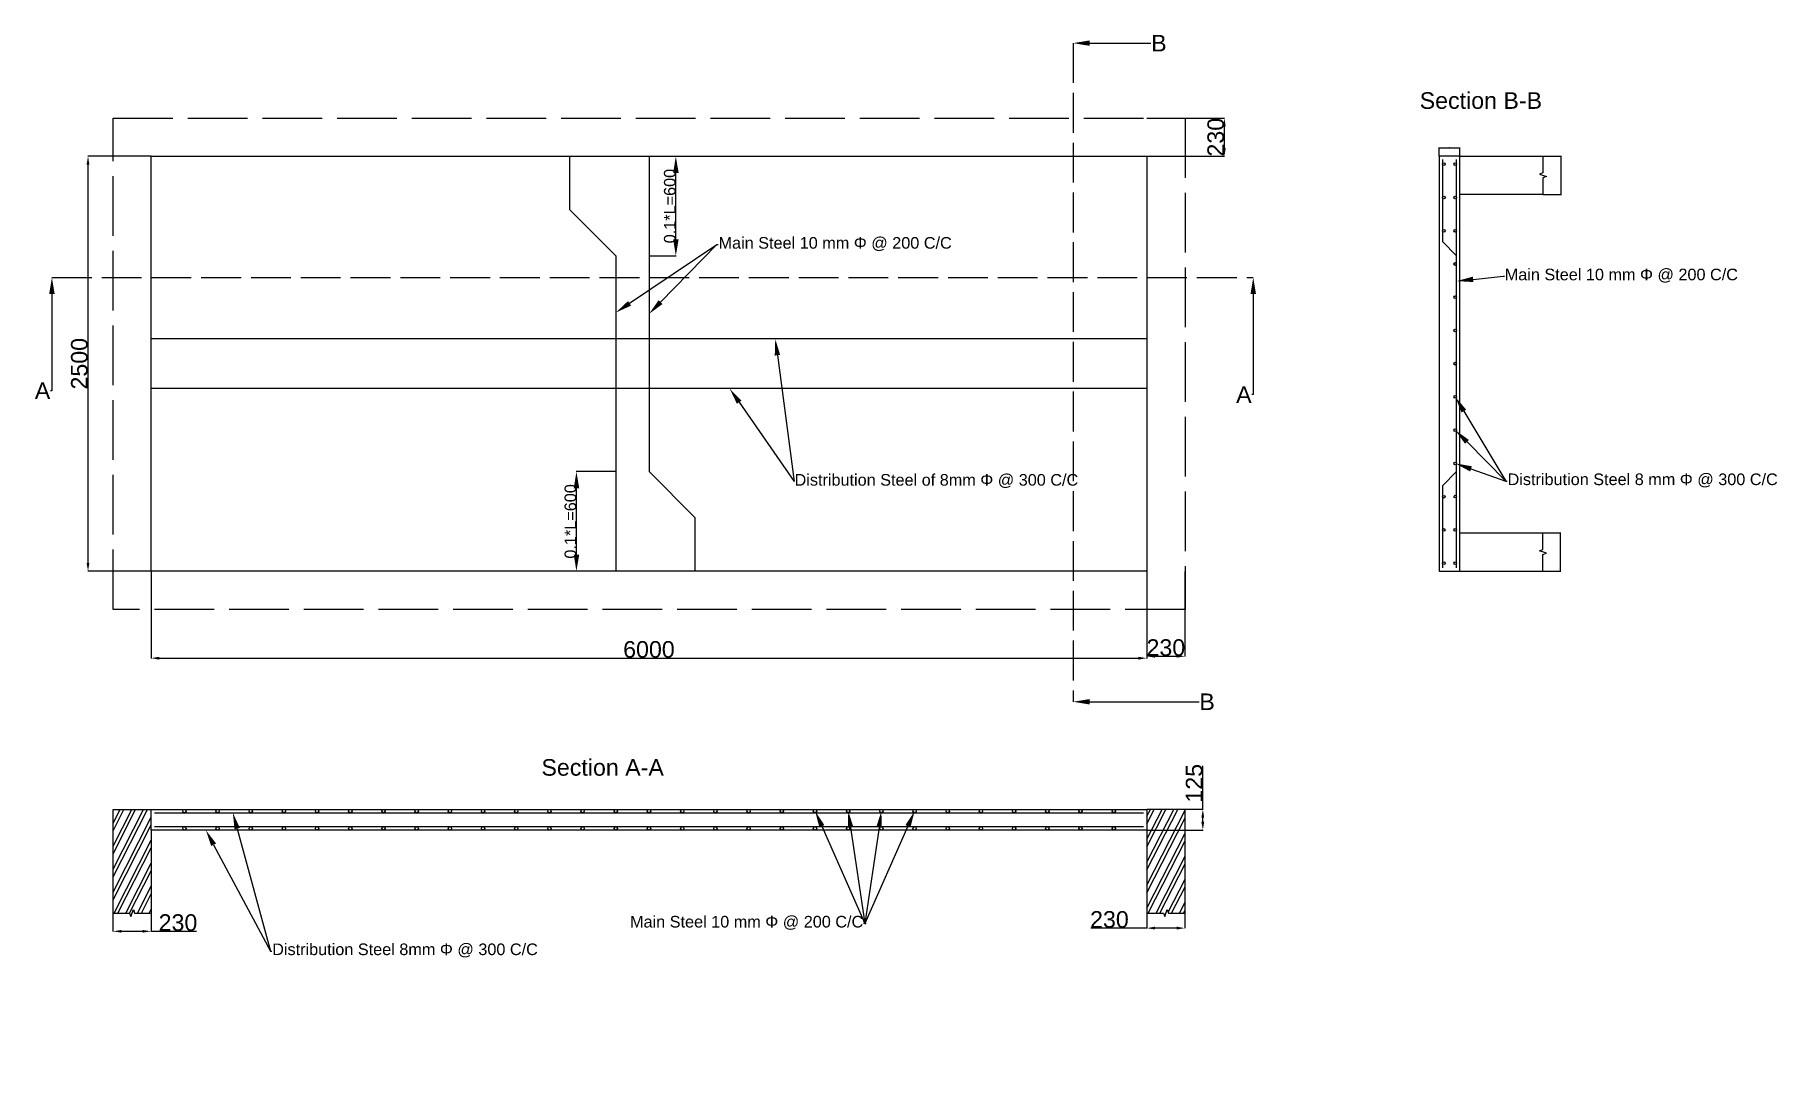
# Model space of a CAD drawing. Header units: millimetres. Extents: x 24136 to 34636, y 4983 to 11252.
import ezdxf
from ezdxf import colors
from ezdxf.entities.mleader import LeaderData, LeaderLine
from ezdxf.math import Vec2, Vec3

# ---------------------------------------------------------------- set-up
doc = ezdxf.new("R2010")
doc.units = ezdxf.units.MM
doc.linetypes.add('ACAD_ISO02W100', pattern=[15, 12, -3])
doc.styles.get("Standard").update_dxf_attribs({"font": 'arial.ttf'})
doc.dimstyles.new('ISO-25', dxfattribs={"dimtxt": 2.5, "dimasz": 2.5, "dimexe": 1.25, "dimexo": 0.625, "dimtad": 1, "dimtxsty": 'Standard', "dimcen": 2.5, "dimadec": 0, "dimazin": 0, "dimtfac": 1, "dimtmove": 0, "dimatfit": 3, "dimfxl": 1, "dimarcsym": 0})

# ---------------------------------------------------------------- blocks, each defined once
blk = doc.blocks.new('*D1')
at = {"color": 0, "lineweight": -2, "transparency": 16777216}
for p, q in [((24837, 8019), (24837, 7494)), ((30837, 8019), (30837, 7494)), ((24887, 7496), (30787, 7496))]:
    blk.add_line(p, q, dxfattribs=at)
at = {"color": 0, "transparency": 16777216}
for points in [[(24887, 7504), (24887, 7487), (24837, 7496)], [(30787, 7504), (30787, 7487), (30837, 7496)]]:
    blk.add_solid(points, dxfattribs=at)
at = {"layer": 'Defpoints', "color": 0, "transparency": 16777216}
for p in [(24837, 8020), (30837, 8020), (30837, 7496)]:
    blk.add_point(p, dxfattribs=at)
at = {"color": 0, "transparency": 16777216, "insert": (27837, 7548), "char_height": 100, "attachment_point": 5}
blk.add_mtext('6000', dxfattribs=at)
blk = doc.blocks.new('*D2')
at = {"color": 0, "lineweight": -2, "transparency": 16777216}
for p, q in [((24837, 10520), (24456, 10520)), ((24457, 8070), (24457, 10470)), ((24837, 8020), (24456, 8020))]:
    blk.add_line(p, q, dxfattribs=at)
at = {"color": 0, "transparency": 16777216}
for points in [[(24448, 10470), (24465, 10470), (24457, 10520)], [(24448, 8070), (24465, 8070), (24457, 8020)]]:
    blk.add_solid(points, dxfattribs=at)
at = {"layer": 'Defpoints', "color": 0, "transparency": 16777216}
for p in [(24457, 10520), (24837, 10520), (24837, 8020)]:
    blk.add_point(p, dxfattribs=at)
at = {"color": 0, "transparency": 16777216, "insert": (24405, 9270), "char_height": 100, "attachment_point": 5, "rotation": 90}
blk.add_mtext('2500', dxfattribs=at)
blk = doc.blocks.new('*D3')
at = {"color": 0, "lineweight": -2, "transparency": 16777216}
for p, q in [((30837, 8019), (30837, 7506)), ((31067, 8019), (31067, 7506)), ((30887, 7507), (31017, 7507))]:
    blk.add_line(p, q, dxfattribs=at)
at = {"color": 0, "transparency": 16777216}
for points in [[(30887, 7516), (30887, 7499), (30837, 7507)], [(31017, 7516), (31017, 7499), (31067, 7507)]]:
    blk.add_solid(points, dxfattribs=at)
at = {"layer": 'Defpoints', "color": 0, "transparency": 16777216}
for p in [(30837, 8020), (31067, 8020), (31067, 7507)]:
    blk.add_point(p, dxfattribs=at)
at = {"color": 0, "transparency": 16777216, "insert": (30952, 7559), "char_height": 100, "attachment_point": 5}
blk.add_mtext('230', dxfattribs=at)
blk = doc.blocks.new('*D4')
at = {"color": 0, "lineweight": -2, "transparency": 16777216}
for p, q in [((30838, 10750), (31306, 10750)), ((31305, 10570), (31305, 10700)), ((30838, 10520), (31306, 10520))]:
    blk.add_line(p, q, dxfattribs=at)
at = {"color": 0, "transparency": 16777216}
for points in [[(31297, 10700), (31313, 10700), (31305, 10750)], [(31297, 10570), (31313, 10570), (31305, 10520)]]:
    blk.add_solid(points, dxfattribs=at)
at = {"layer": 'Defpoints', "color": 0, "transparency": 16777216}
for p in [(30837, 10750), (31305, 10750), (30837, 10520)]:
    blk.add_point(p, dxfattribs=at)
at = {"color": 0, "transparency": 16777216, "insert": (31253, 10635), "char_height": 100, "attachment_point": 5, "rotation": 90}
blk.add_mtext('230', dxfattribs=at)
blk = doc.blocks.new('*D7')
at = {"color": 0, "lineweight": -2, "transparency": 16777216}
for p, q in [((24607, 5959), (24607, 5849)), ((24837, 5959), (24837, 5849)), ((24657, 5850), (24787, 5850)), ((24837, 5850), (25111, 5850))]:
    blk.add_line(p, q, dxfattribs=at)
at = {"color": 0, "transparency": 16777216}
for points in [[(24657, 5858), (24657, 5842), (24607, 5850)], [(24787, 5858), (24787, 5842), (24837, 5850)]]:
    blk.add_solid(points, dxfattribs=at)
at = {"layer": 'Defpoints', "color": 0, "transparency": 16777216}
for p in [(24607, 5960), (24837, 5960), (24837, 5850)]:
    blk.add_point(p, dxfattribs=at)
at = {"color": 0, "transparency": 16777216, "insert": (24999, 5902), "char_height": 100, "attachment_point": 5}
blk.add_mtext('230', dxfattribs=at)
blk = doc.blocks.new('*D8')
at = {"color": 0, "lineweight": -2, "transparency": 16777216}
for p, q in [((30837, 5959), (30837, 5868)), ((31067, 5959), (31067, 5868)), ((30837, 5869), (30500, 5869)), ((31017, 5869), (30887, 5869))]:
    blk.add_line(p, q, dxfattribs=at)
at = {"color": 0, "transparency": 16777216}
for points in [[(30887, 5878), (30887, 5861), (30837, 5869)], [(31017, 5878), (31017, 5861), (31067, 5869)]]:
    blk.add_solid(points, dxfattribs=at)
at = {"layer": 'Defpoints', "color": 0, "transparency": 16777216}
for p in [(30837, 5960), (31067, 5960), (31067, 5869)]:
    blk.add_point(p, dxfattribs=at)
at = {"color": 0, "transparency": 16777216, "insert": (30612, 5921), "char_height": 100, "attachment_point": 5}
blk.add_mtext('230', dxfattribs=at)
blk = doc.blocks.new('*D9')
at = {"color": 0, "lineweight": -2, "transparency": 16777216}
for p, q in [((31175, 6585), (31175, 6848)), ((30838, 6585), (31176, 6585)), ((31175, 6510), (31175, 6535)), ((30838, 6460), (31176, 6460))]:
    blk.add_line(p, q, dxfattribs=at)
at = {"color": 0, "transparency": 16777216}
for points in [[(31166, 6535), (31183, 6535), (31175, 6585)], [(31166, 6510), (31183, 6510), (31175, 6460)]]:
    blk.add_solid(points, dxfattribs=at)
at = {"layer": 'Defpoints', "color": 0, "transparency": 16777216}
for p in [(30837, 6585), (31175, 6585), (30837, 6460)]:
    blk.add_point(p, dxfattribs=at)
at = {"color": 0, "transparency": 16777216, "insert": (31123, 6742), "char_height": 100, "attachment_point": 5, "rotation": 90}
blk.add_mtext('125', dxfattribs=at)
blk = doc.blocks.new('*D14')
at = {"color": 0, "lineweight": -2, "transparency": 16777216}
for p, q in [((27637, 8620), (27399, 8620)), ((27400, 8120), (27400, 8520)), ((27637, 8020), (27399, 8020))]:
    blk.add_line(p, q, dxfattribs=at)
at = {"color": 0, "transparency": 16777216}
for points in [[(27384, 8520), (27417, 8520), (27400, 8620)], [(27384, 8120), (27417, 8120), (27400, 8020)]]:
    blk.add_solid(points, dxfattribs=at)
at = {"layer": 'Defpoints', "color": 0, "transparency": 16777216}
for p in [(27400, 8620), (27637, 8620), (27637, 8020)]:
    blk.add_point(p, dxfattribs=at)
at = {"color": 0, "transparency": 16777216, "insert": (27364, 8320), "char_height": 70, "attachment_point": 5, "rotation": 90}
blk.add_mtext('0.1*L=600', dxfattribs=at)
blk = doc.blocks.new('*D15')
at = {"color": 0, "lineweight": -2, "transparency": 16777216}
for p, q in [((27838, 10520), (28001, 10520)), ((27999, 10020), (27999, 10420)), ((27838, 9920), (28001, 9920))]:
    blk.add_line(p, q, dxfattribs=at)
at = {"color": 0, "transparency": 16777216}
for points in [[(27983, 10420), (28016, 10420), (27999, 10520)], [(27983, 10020), (28016, 10020), (27999, 9920)]]:
    blk.add_solid(points, dxfattribs=at)
at = {"layer": 'Defpoints', "color": 0, "transparency": 16777216}
for p in [(27837, 10520), (27999, 10520), (27837, 9920)]:
    blk.add_point(p, dxfattribs=at)
at = {"color": 0, "transparency": 16777216, "insert": (27963, 10220), "char_height": 70, "attachment_point": 5, "rotation": 90}
blk.add_mtext('0.1*L=600', dxfattribs=at)
blk = doc.blocks.new('*D16')
at = {"color": 0, "lineweight": -2, "transparency": 16777216}
for p, q in [((33225, 10521), (33336, 10521)), ((33335, 10293), (33335, 10519)), ((33225, 10290), (33336, 10290))]:
    blk.add_line(p, q, dxfattribs=at)
at = {"color": 0, "transparency": 16777216}
for points in [[(33334, 10519), (33335, 10519), (33335, 10521)], [(33334, 10293), (33335, 10293), (33335, 10290)]]:
    blk.add_solid(points, dxfattribs=at)
at = {"layer": 'Defpoints', "color": 0, "transparency": 16777216}
for p in [(33224, 10521), (33335, 10521), (33224, 10290)]:
    blk.add_point(p, dxfattribs=at)
at = {"color": 0, "transparency": 16777216, "insert": (33333, 10406), "char_height": 2.5, "attachment_point": 5, "rotation": 90}
blk.add_mtext('231,25', dxfattribs=at)
blk = doc.blocks.new('*D17')
at = {"color": 0, "lineweight": -2, "transparency": 16777216}
for p, q in [((33225, 8251), (33332, 8251)), ((33331, 8023), (33331, 8249)), ((33225, 8020), (33332, 8020))]:
    blk.add_line(p, q, dxfattribs=at)
at = {"color": 0, "transparency": 16777216}
for points in [[(33331, 8249), (33331, 8249), (33331, 8251)], [(33331, 8023), (33331, 8023), (33331, 8020)]]:
    blk.add_solid(points, dxfattribs=at)
at = {"layer": 'Defpoints', "color": 0, "transparency": 16777216}
for p in [(33224, 8251), (33331, 8251), (33224, 8020)]:
    blk.add_point(p, dxfattribs=at)
at = {"color": 0, "transparency": 16777216, "insert": (33329, 8136), "char_height": 2.5, "attachment_point": 5, "rotation": 90}
blk.add_mtext('231,25', dxfattribs=at)
blk = doc.blocks.new('*D18')
at = {"color": 0, "lineweight": -2, "transparency": 16777216}
for p, q in [((32599, 10521), (32599, 10573)), ((32602, 10572), (32722, 10572)), ((32724, 10521), (32724, 10573))]:
    blk.add_line(p, q, dxfattribs=at)
at = {"color": 0, "transparency": 16777216}
for points in [[(32602, 10573), (32602, 10572), (32599, 10572)], [(32722, 10573), (32722, 10572), (32724, 10572)]]:
    blk.add_solid(points, dxfattribs=at)
at = {"layer": 'Defpoints', "color": 0, "transparency": 16777216}
for p in [(32599, 10520), (32724, 10572), (32724, 10520)]:
    blk.add_point(p, dxfattribs=at)
at = {"color": 0, "transparency": 16777216, "insert": (32661, 10574), "char_height": 2.5, "attachment_point": 5}
blk.add_mtext('125', dxfattribs=at)

msp = doc.modelspace()

# ---------------------------------------------------------------- hatches: boundary and pattern name
h = msp.add_hatch()
h.set_pattern_fill('ANSI32', color=256, scale=6.6, angle=18)
h.set_pattern_definition([(63, (0, 164.055), (-56.01313, 28.54011), []), (63, (28.184, 173.213), (-56.01313, 28.54011), [])])
h.paths.add_polyline_path([(24607.438, 5959.857), (24707.438, 5959.857), (24714.938, 5939.251), (24729.938, 5980.463), (24737.438, 5959.857), (24837.438, 5959.857), (24837.438, 6459.857), (24837.438, 6584.857), (24607.438, 6584.857)])
h.paths.add_polyline_path([(31067.438, 6584.857), (30837.438, 6584.857), (30837.438, 6459.857), (30837.438, 5959.857), (30937.438, 5959.857), (30944.938, 5939.251), (30959.938, 5980.463), (30967.438, 5959.857), (31067.438, 5959.857)])

# ---------------------------------------------------------------- linework, layer by layer
at = {"linetype": 'ACAD_ISO02W100', "ltscale": 20}
for p, q in [((30393.663, 11201.833), (30393.663, 7233.172)), ((24239.309, 9790.275), (31478.763, 9790.275))]:
    msp.add_line(p, q, dxfattribs=at)
for p, q in [((27358.515, 10520.097), (27358.515, 10199.02)), ((27837.438, 10520.097), (27837.438, 9920.097)), ((32599.427, 10520.097), (32599.427, 8020.097)), ((32724.427, 10520.097), (32599.427, 10520.097)), ((32619.427, 10500.097), (32619.427, 10005.637)), ((32704.427, 8040.097), (32704.427, 10500.097)), ((32724.427, 8020.097), (32724.427, 10520.097)), ((32724.427, 10520.097), (33224.427, 10520.097)), ((33224.427, 10290.097), (32724.427, 10290.097)), ((27358.515, 10199.02), (27637.438, 9920.097)), ((32704.427, 9920.097), (32619.427, 10005.637)), ((27637.438, 9920.097), (27637.438, 8620.097)), ((27837.438, 9920.097), (27837.438, 8620.097)), ((30837.438, 9420.097), (24837.438, 9420.097)), ((30837.438, 9120.097), (24837.438, 9120.097)), ((27637.438, 8620.097), (27637.438, 8020.097)), ((27837.438, 8620.097), (28116.36, 8341.175)), ((32704.427, 8620.097), (32619.427, 8535.097)), ((32619.427, 8535.097), (32619.427, 8040.097)), ((28116.36, 8020.097), (28116.36, 8341.175)), ((33224.427, 8250.097), (32724.427, 8250.097)), ((32599.427, 8020.097), (32724.427, 8020.097)), ((32724.427, 8020.097), (33224.427, 8020.097)), ((24607.438, 5959.857), (24607.438, 6584.857)), ((24607.438, 6584.857), (24837.438, 6584.857)), ((24837.438, 6584.857), (30837.438, 6584.857)), ((24837.438, 6459.857), (24837.438, 6584.857)), ((24857.438, 6564.857), (30817.438, 6564.857)), ((27837.438, 6564.857), (28037.438, 6564.857)), ((30837.438, 6584.857), (30837.438, 6459.857)), ((31067.438, 6584.857), (30837.438, 6584.857)), ((31067.438, 5959.857), (31067.438, 6584.857)), ((30837.438, 6459.857), (24837.438, 6459.857)), ((24837.438, 6459.857), (24837.438, 5959.857)), ((30817.438, 6479.857), (24857.438, 6479.857)), ((30837.438, 6459.857), (30837.438, 5959.857))]:
    msp.add_line(p, q)
at = {"linetype": 'ACAD_ISO02W100', "ltscale": 30}
msp.add_lwpolyline([(31067.438, 7790.097), (24607.438, 7790.097), (24607.438, 10750.097), (31067.438, 10750.097)], close=True, dxfattribs=at)
msp.add_lwpolyline([(30837.438, 8020.097), (24837.438, 8020.097), (24837.438, 10520.097), (30837.438, 10520.097)], close=True)
at = {"linetype": 'Continuous'}
for points in [[(33224.427, 10521.347), (33224.427, 10420.097), (33203.821, 10412.597), (33245.033, 10397.597), (33224.427, 10390.097), (33224.427, 10288.847)], [(33224.427, 8018.847), (33224.427, 8120.097), (33245.033, 8127.597), (33203.821, 8142.597), (33224.427, 8150.097), (33224.427, 8251.347)], [(24606.188, 5959.857), (24707.438, 5959.857), (24714.938, 5939.251), (24729.938, 5980.463), (24737.438, 5959.857), (24838.688, 5959.857)], [(30836.188, 5959.857), (30937.438, 5959.857), (30944.938, 5939.251), (30959.938, 5980.463), (30967.438, 5959.857), (31068.688, 5959.857)]]:
    msp.add_lwpolyline(points, dxfattribs=at)
for centre, radius in [((32627.427, 10472.012), 8), ((32696.427, 10472.478), 8), ((32696.427, 10472.081), 8), ((32627.427, 10271.615), 8), ((32696.427, 10272.081), 8), ((32696.427, 10271.684), 8), ((32696.427, 10071.684), 8), ((32627.427, 10071.218), 8), ((32696.427, 10071.288), 8), ((32696.427, 9871.288), 8), ((32696.427, 9870.891), 8), ((32696.427, 9670.891), 8), ((32696.427, 9670.494), 8), ((32696.427, 9470.494), 8), ((32696.427, 9470.097), 8), ((32696.427, 9270.097), 8), ((32696.429, 9270.669), 8), ((32696.429, 9070.273), 8), ((32696.429, 8869.876), 8), ((32696.429, 8669.479), 8), ((32627.427, 8468.84), 8), ((32696.429, 8469.082), 8), ((32627.427, 8268.443), 8), ((32696.429, 8268.685), 8), ((32627.427, 8068.046), 8), ((32696.429, 8068.289), 8), ((25037.237, 6574.855), 10), ((25037.639, 6574.855), 10), ((25237.237, 6574.855), 10), ((25237.639, 6574.855), 10), ((25437.237, 6574.855), 10), ((25437.639, 6574.855), 10), ((25637.237, 6574.855), 10), ((25637.639, 6574.855), 10), ((25837.237, 6574.855), 10), ((25837.639, 6574.855), 10), ((26037.237, 6574.855), 10), ((26037.639, 6574.855), 10), ((26237.237, 6574.855), 10), ((26237.639, 6574.855), 10), ((26437.237, 6574.855), 10), ((26437.639, 6574.855), 10), ((26637.237, 6574.855), 10), ((26637.639, 6574.855), 10), ((26837.237, 6574.855), 10), ((26837.639, 6574.855), 10), ((27037.237, 6574.855), 10), ((27037.639, 6574.855), 10), ((27237.237, 6574.855), 10), ((27237.639, 6574.855), 10), ((27437.237, 6574.855), 10), ((27437.639, 6574.855), 10), ((27637.237, 6574.855), 10), ((27637.639, 6574.855), 10), ((27837.237, 6574.855), 10), ((27837.639, 6574.855), 10), ((28037.554, 6574.856), 10), ((28037.639, 6574.855), 10), ((28237.554, 6574.856), 10), ((28237.955, 6574.856), 10), ((28437.554, 6574.856), 10), ((28437.955, 6574.856), 10), ((28637.554, 6574.856), 10), ((28637.955, 6574.856), 10), ((28837.554, 6574.856), 10), ((28837.955, 6574.856), 10), ((29037.554, 6574.856), 10), ((29037.955, 6574.856), 10), ((29237.554, 6574.856), 10), ((29237.955, 6574.856), 10), ((29437.554, 6574.856), 10), ((29437.955, 6574.856), 10), ((29637.554, 6574.856), 10), ((29637.955, 6574.856), 10), ((29837.554, 6574.856), 10), ((29837.955, 6574.856), 10), ((30037.554, 6574.856), 10), ((30037.955, 6574.856), 10), ((30237.554, 6574.856), 10), ((30237.955, 6574.856), 10), ((30437.554, 6574.856), 10), ((30437.955, 6574.856), 10), ((30438.187, 6574.856), 10), ((30638.187, 6574.856), 10), ((30638.589, 6574.856), 10), ((25037.237, 6469.855), 10), ((25037.639, 6469.855), 10), ((25237.237, 6469.855), 10), ((25237.639, 6469.855), 10), ((25437.237, 6469.855), 10), ((25437.639, 6469.855), 10), ((25637.237, 6469.855), 10), ((25637.639, 6469.855), 10), ((25837.237, 6469.855), 10), ((25837.639, 6469.855), 10), ((26037.237, 6469.855), 10), ((26037.639, 6469.855), 10), ((26237.237, 6469.855), 10), ((26237.639, 6469.855), 10), ((26437.237, 6469.855), 10), ((26437.639, 6469.855), 10), ((26637.237, 6469.855), 10), ((26637.639, 6469.855), 10), ((26837.237, 6469.855), 10), ((26837.639, 6469.855), 10), ((27037.237, 6469.855), 10), ((27037.639, 6469.855), 10), ((27237.237, 6469.855), 10), ((27237.639, 6469.855), 10), ((27437.237, 6469.855), 10), ((27437.639, 6469.855), 10), ((27637.237, 6469.855), 10), ((27637.639, 6469.855), 10), ((27837.237, 6469.855), 10), ((27837.639, 6469.855), 10), ((28037.554, 6469.856), 10), ((28037.639, 6469.855), 10), ((28237.554, 6469.856), 10), ((28237.955, 6469.856), 10), ((28437.554, 6469.856), 10), ((28437.955, 6469.856), 10), ((28637.554, 6469.856), 10), ((28637.955, 6469.856), 10), ((28837.554, 6469.856), 10), ((28837.955, 6469.856), 10), ((29037.554, 6469.856), 10), ((29037.955, 6469.856), 10), ((29237.554, 6469.856), 10), ((29237.955, 6469.856), 10), ((29437.554, 6469.856), 10), ((29437.955, 6469.856), 10), ((29637.554, 6469.856), 10), ((29637.955, 6469.856), 10), ((29837.554, 6469.856), 10), ((29837.955, 6469.856), 10), ((30037.554, 6469.856), 10), ((30037.955, 6469.856), 10), ((30237.554, 6469.856), 10), ((30237.955, 6469.856), 10), ((30437.554, 6469.856), 10), ((30437.955, 6469.856), 10), ((30438.187, 6469.856), 10), ((30638.187, 6469.856), 10), ((30638.589, 6469.856), 10)]:
    msp.add_circle(centre, radius)

# ---------------------------------------------------------------- texts
at = {"char_height": 100, "attachment_point": 1}
for s, insert in [('Section B-B', (32481.663, 10906.005)), ('Section A-A', (27189.27, 6887.656))]:
    msp.add_mtext_dynamic_manual_height_columns(s, width=865.42052, gutter_width=12.5, heights=[0], dxfattribs=dict(at, insert=insert))

# ---------------------------------------------------------------- dimensions: what is measured, and where the dimension line sits
for base, p1, p2, picture, middle in [((31305.018, 10750.097), (30837.438, 10520.097), (30837.438, 10750.097), '*D4', (31305.018, 10635.097)), ((24456.83, 10520.097), (24837.438, 8020.097), (24837.438, 10520.097), '*D2', (24456.83, 9270.097))]:
    dim = msp.add_linear_dim(base=base, p1=p1, p2=p2, angle=90, dimstyle='ISO-25', override={"dimtxt": 100, "dimasz": 50, "dimgap": 1})
    dim.commit()
    dim.dimension.update_dxf_attribs({"geometry": picture, "text_midpoint": middle, "dimtype": 160})
dim = msp.add_linear_dim(base=(27999.348, 10520.097), p1=(27837.438, 9920.097), p2=(27837.438, 10520.097), angle=90, text='0.1*L=<>', dimstyle='ISO-25', override={"dimtxt": 70, "dimasz": 100})
dim.commit()
dim.dimension.update_dxf_attribs({"geometry": '*D15', "text_midpoint": (27999.348, 10220.097), "dimtype": 160})
dim = msp.add_linear_dim(base=(32724.427, 10572.165), p1=(32599.427, 10520.097), p2=(32724.427, 10520.097), dimstyle='ISO-25')
dim.commit()
dim.dimension.update_dxf_attribs({"geometry": '*D18', "text_midpoint": (32661.302, 10572.165), "dimtype": 160})
for base, p1, p2, picture, middle in [((33334.741, 10521.347), (33224.427, 10290.097), (33224.427, 10521.347), '*D16', (33332.613, 10405.722)), ((33330.991, 8251.347), (33224.427, 8020.097), (33224.427, 8251.347), '*D17', (33328.863, 8135.722))]:
    dim = msp.add_linear_dim(base=base, p1=p1, p2=p2, angle=90, dimstyle='ISO-25')
    dim.commit()
    dim.dimension.update_dxf_attribs({"geometry": picture, "text_midpoint": middle})
dim = msp.add_linear_dim(base=(27400.423, 8620.097), p1=(27637.438, 8020.097), p2=(27637.438, 8620.097), angle=90, text='0.1*L=<>', dimstyle='ISO-25', override={"dimtxt": 70, "dimasz": 100})
dim.commit()
dim.dimension.update_dxf_attribs({"geometry": '*D14', "text_midpoint": (27364.058, 8320.097)})
for base, p1, p2, picture, middle in [((30837.438, 7495.723), (24837.438, 8020.097), (30837.438, 8020.097), '*D1', (27837.438, 7547.78)), ((31067.438, 7507.187), (30837.438, 8020.097), (31067.438, 8020.097), '*D3', (30952.438, 7559.278))]:
    dim = msp.add_linear_dim(base=base, p1=p1, p2=p2, dimstyle='ISO-25', override={"dimtxt": 100, "dimasz": 50, "dimgap": 1})
    dim.commit()
    dim.dimension.update_dxf_attribs({"geometry": picture, "text_midpoint": middle})
dim = msp.add_linear_dim(base=(31174.762, 6584.857), p1=(30837.438, 6459.857), p2=(30837.438, 6584.857), angle=90, dimstyle='ISO-25', override={"dimtxt": 100, "dimasz": 50})
dim.commit()
dim.dimension.update_dxf_attribs({"geometry": '*D9', "text_midpoint": (31123.08, 6741.621)})
for base, p1, p2, picture, middle in [((31067.438, 5869.187), (30837.438, 5959.857), (31067.438, 5959.857), '*D8', (30611.772, 5869.187)), ((24837.438, 5849.935), (24607.438, 5959.857), (24837.438, 5959.857), '*D7', (24999.216, 5849.935))]:
    dim = msp.add_linear_dim(base=base, p1=p1, p2=p2, dimstyle='ISO-25', override={"dimtxt": 100, "dimasz": 50})
    dim.commit()
    dim.dimension.update_dxf_attribs({"geometry": picture, "text_midpoint": middle, "dimtype": 160})

# ---------------------------------------------------------------- leaders
ml = msp.add_multileader_mtext('Standard')
ml.set_content('B', color=256)
ml.set_leader_properties()
ml.build(insert=Vec2(0, 0))
ml.multileader.update_dxf_attribs({"arrow_head_size": 100})
ctx = ml.context
ctx.base_point, ctx.char_height, ctx.arrow_head_size, ctx.plane_origin = Vec3(30861.603, 11201.833), 100, 100, Vec3(30393.663, 11201.833)
notes = []
notes.append((ctx, [(0, (1, 1, 0), (30853.603, 11201.833), (1, 0), 8, [(0, [(30393.663, 11201.833)], 0, [])])]))
ctx.mtext.insert, ctx.mtext.flow_direction = Vec3(30863.603, 11251.833), 5
ml = msp.add_multileader_mtext('Standard')
ml.set_content('', color=256)
ml.set_leader_properties()
ml.build(insert=Vec2(0, 0))
ml.multileader.update_dxf_attribs({"arrow_head_size": 100})
ctx = ml.context
ctx.base_point, ctx.char_height, ctx.arrow_head_size, ctx.plane_origin = Vec3(28254.493, 9988.051), 70, 100, Vec3(27637.438, 9578.255)
notes.append((ctx, [(0, (1, 1, 0), (28246.493, 9988.051), (1, 0), 8, [(0, [(27637.438, 9578.255)], 0, [])])]))
ctx.mtext.insert, ctx.mtext.flow_direction = Vec3(28256.493, 10023.051), 5
ml = msp.add_multileader_mtext('Standard')
ml.set_content('Main Steel 10 mm Φ @ 200 C/C', color=256)
ml.set_leader_properties()
ml.build(insert=Vec2(0, 0))
ml.multileader.update_dxf_attribs({"arrow_head_size": 100})
ctx = ml.context
ctx.base_point, ctx.char_height, ctx.arrow_head_size, ctx.plane_origin = Vec3(28254.493, 9988.051), 70, 100, Vec3(27837.438, 9570.097)
notes.append((ctx, [(0, (1, 1, 0), (28246.493, 9988.051), (1, 0), 8, [(0, [(27837.438, 9570.097)], 0, [])])]))
ctx.mtext.insert, ctx.mtext.flow_direction = Vec3(28256.493, 10033.341), 5
ml = msp.add_multileader_mtext('Standard')
ml.set_content('A', color=256)
ml.set_leader_properties()
ml.build(insert=Vec2(0, 0))
ml.multileader.update_dxf_attribs({"arrow_head_size": 100})
ctx = ml.context
ctx.base_point, ctx.char_height, ctx.arrow_head_size, ctx.plane_origin = Vec3(24133.925, 9107.524), 100, 100, Vec3(24239.309, 9790.275)
ctx.text_align_type = 2
notes.append((ctx, [(0, (1, 1, 0), (24239.309, 9107.524), (-1, 0), 8, [(0, [(24239.309, 9790.275)], 0, [])])]))
ctx.mtext.insert, ctx.mtext.alignment, ctx.mtext.flow_direction = Vec3(24229.309, 9157.524), 3, 5
ml = msp.add_multileader_mtext('Standard')
ml.set_content('A', color=256)
ml.set_leader_properties()
ml.build(insert=Vec2(0, 0))
ml.multileader.update_dxf_attribs({"arrow_head_size": 100})
ctx = ml.context
ctx.base_point, ctx.char_height, ctx.arrow_head_size, ctx.plane_origin = Vec3(31373.38, 9084.021), 100, 100, Vec3(31478.763, 9790.275)
ctx.text_align_type = 2
notes.append((ctx, [(0, (1, 1, 0), (31478.763, 9084.021), (-1, 0), 8, [(0, [(31478.763, 9790.275)], 0, [])])]))
ctx.mtext.insert, ctx.mtext.alignment, ctx.mtext.flow_direction = Vec3(31468.763, 9134.021), 3, 5
ml = msp.add_multileader_mtext('Standard')
ml.set_content('Main Steel 10 mm Φ @ 200 C/C', color=256)
ml.set_leader_properties()
ml.build(insert=Vec2(0, 0))
ml.multileader.update_dxf_attribs({"arrow_head_size": 100})
ctx = ml.context
ctx.base_point, ctx.char_height, ctx.arrow_head_size, ctx.plane_origin = Vec3(32992.264, 9797.436), 70, 100, Vec3(32704.427, 9767.973)
notes.append((ctx, [(0, (1, 1, 0), (32984.264, 9797.436), (1, 0), 8, [(0, [(32704.427, 9767.973)], 0, [])])]))
ctx.mtext.insert, ctx.mtext.flow_direction = Vec3(32994.264, 9842.726), 5
ml = msp.add_multileader_mtext('Standard')
ml.set_content('Distribution Steel of 8mm Φ @ 300 C/C', color=256)
ml.set_leader_properties()
ml.build(insert=Vec2(0, 0))
ml.multileader.update_dxf_attribs({"has_dogleg": 0, "arrow_head_size": 100})
ctx = ml.context
ctx.base_point, ctx.char_height, ctx.arrow_head_size, ctx.plane_origin = Vec3(28712.457, 8560), 70, 100, Vec3(28598.318, 9420.097)
notes.append((ctx, [(0, (1, 1, 0), (28704.457, 8560), (1, 0), 8, [(0, [(28598.318, 9420.097)], 0, [])])]))
ctx.mtext.insert, ctx.mtext.flow_direction = Vec3(28714.457, 8605.29), 5
ml = msp.add_multileader_mtext('Standard')
ml.set_content('', color=256)
ml.set_leader_properties()
ml.build(insert=Vec2(0, 0))
ml.multileader.update_dxf_attribs({"has_dogleg": 0, "arrow_head_size": 100})
ctx = ml.context
ctx.base_point, ctx.char_height, ctx.arrow_head_size, ctx.plane_origin = Vec3(28712.457, 8560), 50, 100, Vec3(28323.564, 9120.097)
notes.append((ctx, [(0, (1, 1, 0), (28704.457, 8560), (1, 0), 8, [(0, [(28323.564, 9120.097)], 0, [])])]))
ctx.mtext.insert, ctx.mtext.flow_direction = Vec3(28714.457, 8585), 5
ml = msp.add_multileader_mtext('Standard')
ml.set_content('Distribution Steel 8 mm Φ @ 300 C/C', color=256)
ml.set_leader_properties()
ml.build(insert=Vec2(0, 0))
ml.multileader.update_dxf_attribs({"arrow_head_size": 100})
ctx = ml.context
ctx.base_point, ctx.char_height, ctx.arrow_head_size, ctx.plane_origin = Vec3(33009.355, 8563.43), 70, 100, Vec3(32696.429, 9070.273)
notes.append((ctx, [(0, (1, 1, 0), (33001.355, 8563.43), (1, 0), 8, [(0, [(32696.429, 9070.273)], 0, [])])]))
ctx.mtext.insert, ctx.mtext.flow_direction = Vec3(33011.355, 8608.72), 5
ml = msp.add_multileader_mtext('Standard')
ml.set_content('', color=256)
ml.set_leader_properties()
ml.build(insert=Vec2(0, 0))
ml.multileader.update_dxf_attribs({"arrow_head_size": 100})
ctx = ml.context
ctx.base_point, ctx.char_height, ctx.arrow_head_size, ctx.plane_origin = Vec3(33009.355, 8563.43), 70, 100, Vec3(32696.429, 8869.876)
notes.append((ctx, [(0, (1, 1, 0), (33001.355, 8563.43), (1, 0), 8, [(0, [(32696.429, 8869.876)], 0, [])])]))
ctx.mtext.insert, ctx.mtext.flow_direction = Vec3(33011.355, 8598.43), 5
ml = msp.add_multileader_mtext('Standard')
ml.set_content('', color=256)
ml.set_leader_properties()
ml.build(insert=Vec2(0, 0))
ml.multileader.update_dxf_attribs({"arrow_head_size": 100})
ctx = ml.context
ctx.base_point, ctx.char_height, ctx.arrow_head_size, ctx.plane_origin = Vec3(33009.355, 8563.43), 70, 100, Vec3(32696.429, 8669.479)
notes.append((ctx, [(0, (1, 1, 0), (33001.355, 8563.43), (1, 0), 8, [(0, [(32696.429, 8669.479)], 0, [])])]))
ctx.mtext.insert, ctx.mtext.flow_direction = Vec3(33011.355, 8598.43), 5
ml = msp.add_multileader_mtext('Standard')
ml.set_content('B', color=256)
ml.set_leader_properties()
ml.build(insert=Vec2(0, 0))
ml.multileader.update_dxf_attribs({"arrow_head_size": 100})
ctx = ml.context
ctx.base_point, ctx.char_height, ctx.arrow_head_size, ctx.plane_origin = Vec3(31151.824, 7233.172), 100, 100, Vec3(30393.663, 7233.172)
notes.append((ctx, [(0, (1, 1, 0), (31143.824, 7233.172), (1, 0), 8, [(0, [(30393.663, 7233.172)], 0, [])])]))
ctx.mtext.insert, ctx.mtext.flow_direction = Vec3(31153.824, 7283.172), 5
ml = msp.add_multileader_mtext('Standard')
ml.set_content('', color=256)
ml.set_leader_properties()
ml.build(insert=Vec2(0, 0))
ml.multileader.update_dxf_attribs({"arrow_head_size": 100})
ctx = ml.context
ctx.base_point, ctx.char_height, ctx.arrow_head_size, ctx.plane_origin = Vec3(25564.615, 5731.215), 70, 100, Vec3(25387.189, 6564.857)
notes.append((ctx, [(0, (1, 1, 0), (25556.615, 5731.215), (1, 0), 8, [(0, [(25329.496, 6564.857)], 0, [])])]))
ctx.mtext.insert, ctx.mtext.flow_direction = Vec3(25566.615, 5766.215), 5
ml = msp.add_multileader_mtext('Standard')
ml.set_content('Main Steel 10 mm Φ @ 200 C/C', color=256)
ml.set_leader_properties()
ml.build(insert=Vec2(0, 0))
ml.multileader.update_dxf_attribs({"arrow_head_size": 100})
ctx = ml.context
ctx.base_point, ctx.char_height, ctx.arrow_head_size, ctx.plane_origin = Vec3(27732.106, 5897.544), 70, 100, Vec3(29438.357, 6574.856)
ctx.text_align_type = 2
notes.append((ctx, [(0, (1, 1, 0), (29138.567, 5897.544), (-1, 0), 8, [(0, [(29438.357, 6574.856)], 0, [])])]))
ctx.mtext.insert, ctx.mtext.alignment, ctx.mtext.flow_direction = Vec3(29128.567, 5942.834), 3, 5
ml = msp.add_multileader_mtext('Standard')
ml.set_content('', color=256)
ml.set_leader_properties()
ml.build(insert=Vec2(0, 0))
ml.multileader.update_dxf_attribs({"arrow_head_size": 100})
ctx = ml.context
ctx.base_point, ctx.char_height, ctx.arrow_head_size, ctx.plane_origin = Vec3(29146.567, 5897.544), 70, 100, Vec3(28838.357, 6574.856)
notes.append((ctx, [(0, (1, 1, 0), (29138.567, 5897.544), (1, 0), 8, [(0, [(28838.357, 6574.856)], 0, [])])]))
ctx.mtext.insert, ctx.mtext.flow_direction = Vec3(29148.567, 5932.544), 5
ml = msp.add_multileader_mtext('Standard')
ml.set_content('', color=256)
ml.set_leader_properties()
ml.build(insert=Vec2(0, 0))
ml.multileader.update_dxf_attribs({"arrow_head_size": 100})
ctx = ml.context
ctx.base_point, ctx.char_height, ctx.arrow_head_size, ctx.plane_origin = Vec3(29146.567, 5897.544), 70, 100, Vec3(29037.955, 6574.856)
notes.append((ctx, [(0, (1, 1, 0), (29138.567, 5897.544), (1, 0), 8, [(0, [(29037.955, 6574.856)], 0, [])])]))
ctx.mtext.insert, ctx.mtext.flow_direction = Vec3(29148.567, 5932.544), 5
ml = msp.add_multileader_mtext('Standard')
ml.set_content('', color=256)
ml.set_leader_properties()
ml.build(insert=Vec2(0, 0))
ml.multileader.update_dxf_attribs({"arrow_head_size": 100})
ctx = ml.context
ctx.base_point, ctx.char_height, ctx.arrow_head_size, ctx.plane_origin = Vec3(29126.567, 5897.544), 70, 100, Vec3(29237.955, 6574.856)
ctx.text_align_type = 2
notes.append((ctx, [(0, (1, 1, 0), (29138.567, 5897.544), (-1, 0), 8, [(0, [(29237.955, 6574.856)], 0, [])])]))
ctx.mtext.insert, ctx.mtext.alignment, ctx.mtext.flow_direction = Vec3(29128.567, 5932.544), 3, 5
ml = msp.add_multileader_mtext('Standard')
ml.set_content('Distribution Steel 8mm Φ @ 300 C/C', color=256)
ml.set_leader_properties()
ml.build(insert=Vec2(0, 0))
ml.multileader.update_dxf_attribs({"arrow_head_size": 100})
ctx = ml.context
ctx.base_point, ctx.char_height, ctx.arrow_head_size, ctx.plane_origin = Vec3(25564.615, 5731.215), 70, 100, Vec3(25386.508, 6479.857)
notes.append((ctx, [(0, (1, 1, 0), (25556.615, 5731.215), (1, 0), 8, [(0, [(25166.684, 6459.857)], 0, [])])]))
ctx.mtext.insert, ctx.mtext.flow_direction = Vec3(25566.615, 5776.505), 5
for ctx, leaders in notes:
    for number, flags, end, landing, length, lines in leaders:
        leader = LeaderData()
        leader.index, (leader.has_last_leader_line, leader.has_dogleg_vector, leader.attachment_direction) = number, flags
        leader.last_leader_point, leader.dogleg_vector, leader.dogleg_length = Vec3(end), Vec3(landing), length
        for number, points, colour, breaks in lines:
            line = LeaderLine()
            line.index, line.vertices, line.color, line.breaks = number, Vec3.list(points), colors.encode_raw_color(colour), breaks
            leader.lines.append(line)
        ctx.leaders.append(leader)

doc.saveas('drawing.dxf')
